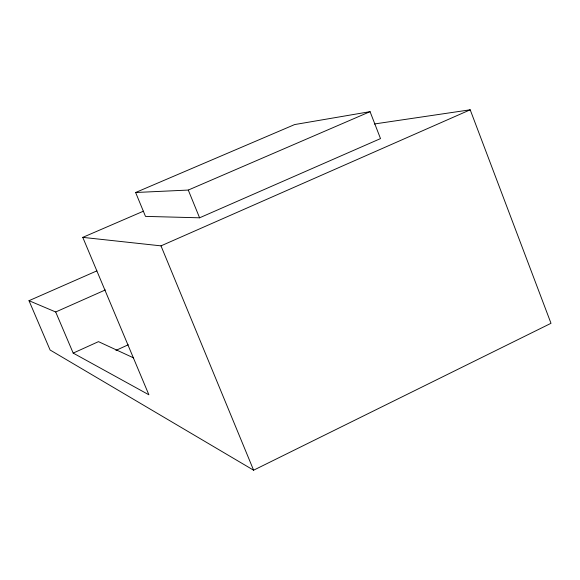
<?xml version="1.0" encoding="UTF-8"?>
<svg xmlns="http://www.w3.org/2000/svg" width="580" height="580" viewBox="0 0 580 580"><rect width="100%" height="100%" fill="white"/><g stroke="black" fill="none" stroke-linecap="round" stroke-linejoin="round"><path stroke-width="0.87" d="M96.874 270.867L29 300.687L50.09 350.001L253.605 470.199L551 323.306L470.199 109.801L374.325 123.99M115.927 350.4L128.267 344.767M29 300.687L55.687 311.982L73.189 353.104L98.484 341.642L133.567 357.882M55.687 311.982L105.328 289.949M73.189 353.104L148.886 394.791L82.781 237.365L160.993 245.862L470.199 109.801M199.593 217.805L380.509 138.598L370.062 111.665L294.633 124.569L135.626 192.502L145.493 216.391L199.593 217.805L188.275 190.066L135.626 192.502M188.275 190.066L370.062 111.665M82.781 237.365L143.441 211.185M160.993 245.862L253.605 470.199"/></g></svg>
